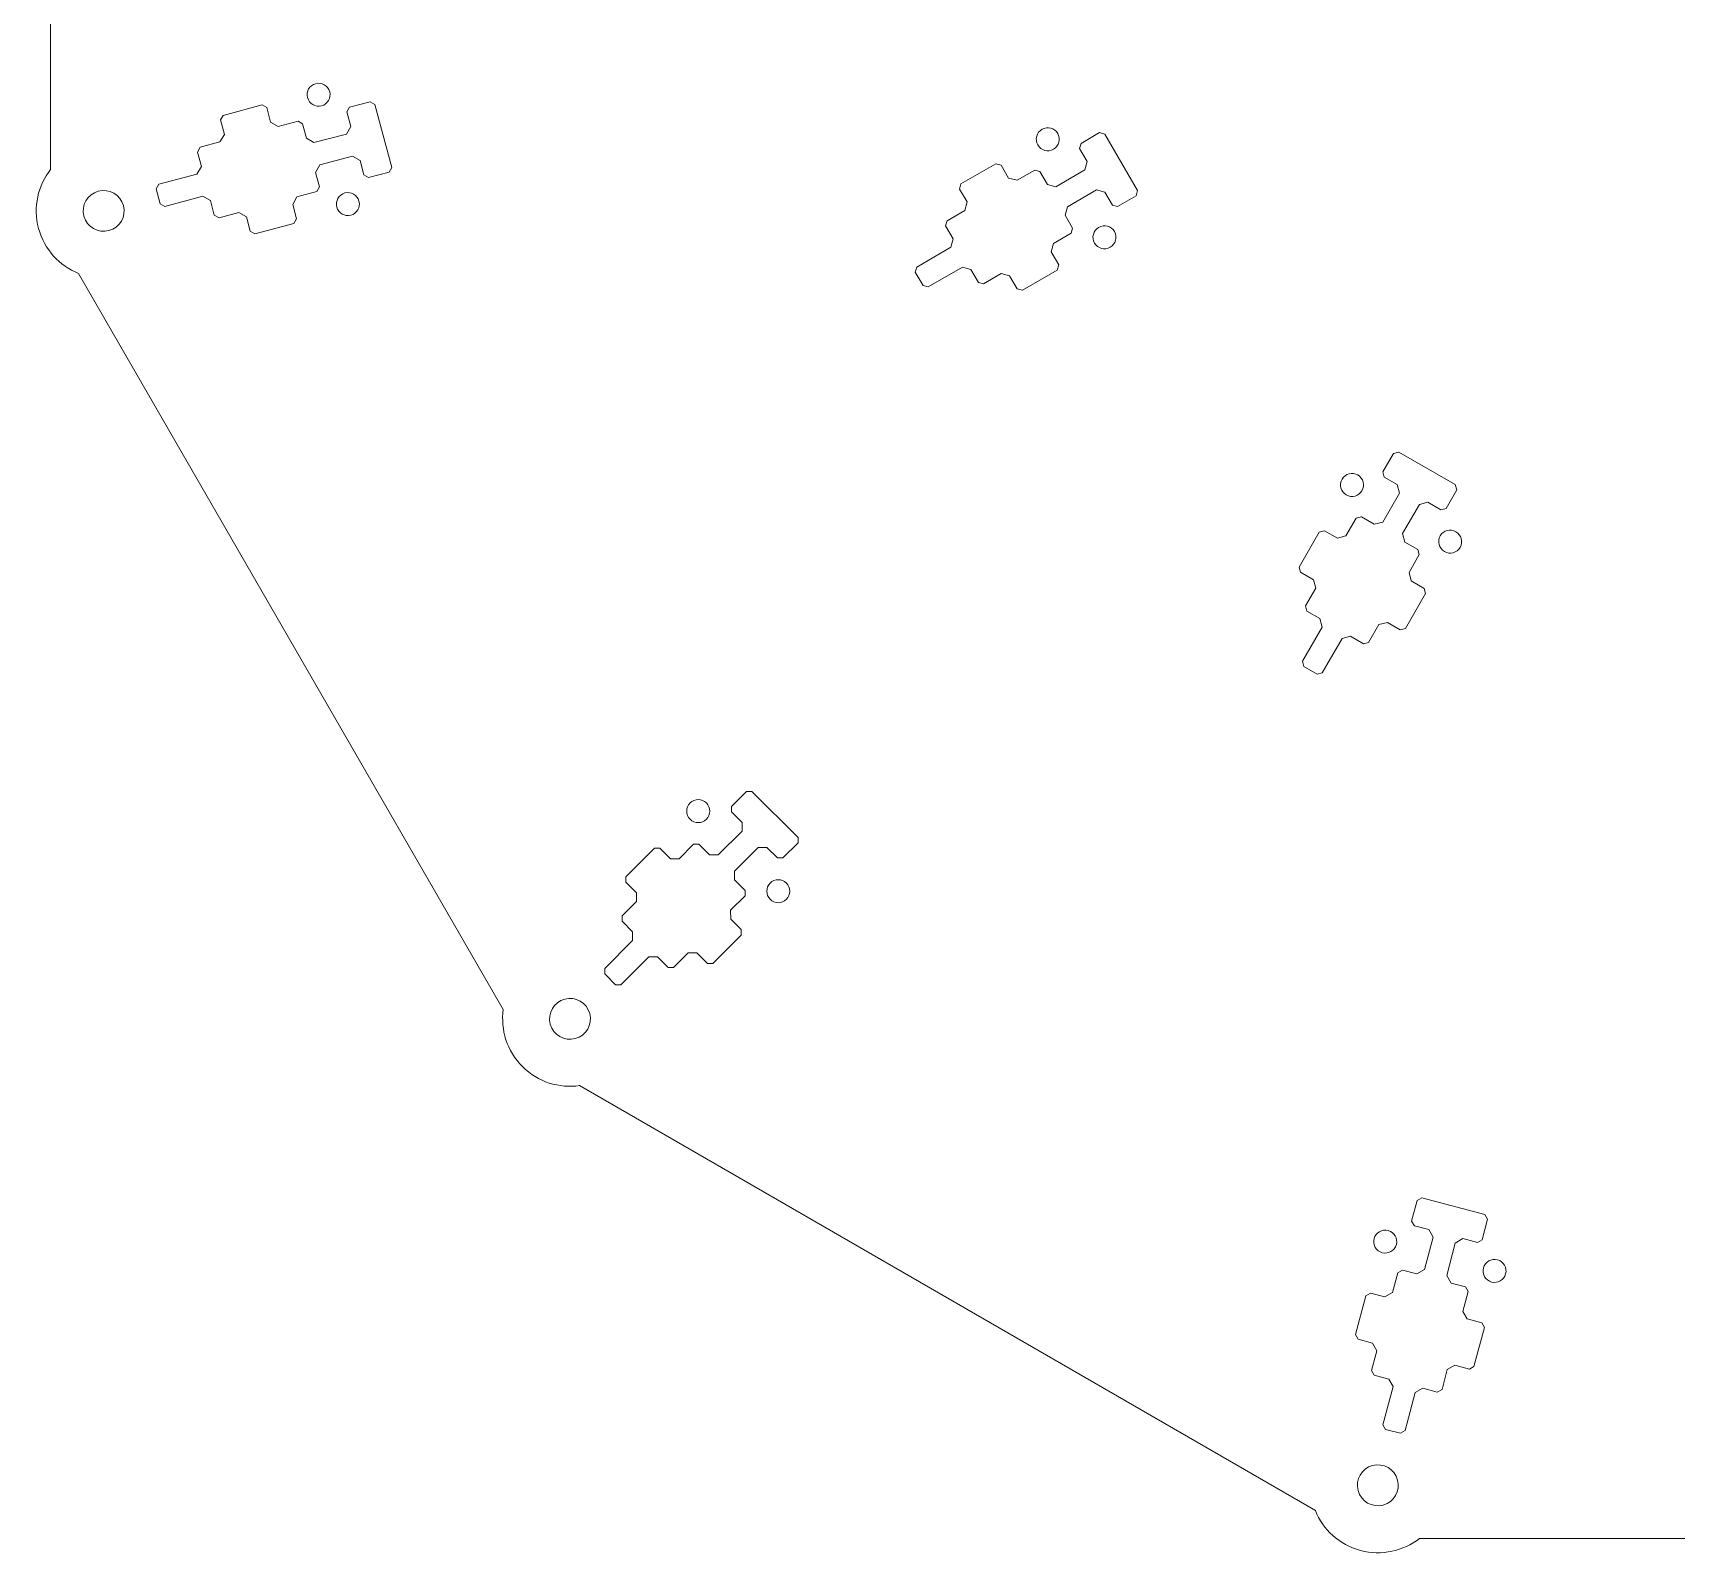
# Model space of a CAD drawing. Header units: inches. Extents: x 45.7 to 111.7, y -58.2 to -25.1.
# Drawn here: x 45.74 to 58.7, y -53.66 to -41.64 of the extents above; entities that cross this region are included whole.
import ezdxf

# ---------------------------------------------------------------- set-up
doc = ezdxf.new("R2010")
doc.units = ezdxf.units.IN
doc.header["$MEASUREMENT"] = 0
doc.layers.add('photopizza_v7_700mm', color=7, linetype='Continuous', lineweight=0)

msp = doc.modelspace()

# ---------------------------------------------------------------- linework, layer by layer
at = {"layer": 'photopizza_v7_700mm', "color": 1, "lineweight": 9, "true_color": 0xff0000}
for points, knots in [([(56.678, -53.517), (56.678, -53.517), (59.029, -53.517), (59.029, -53.517), (59.029, -53.517), (59.029, -53.517), (59.029, -53.517), (59.1, -53.516), (59.18, -53.494), (59.181, -53.362), (59.181, -53.362), (59.181, -52.526), (59.181, -52.526), (59.181, -52.442), (59.246, -52.408), (59.321, -52.408), (59.321, -52.408), (60.756, -52.408), (60.756, -52.408), (60.821, -52.408), (60.874, -52.461), (60.874, -52.526), (60.874, -52.526), (60.874, -53.362), (60.874, -53.362), (60.875, -53.536), (61.027, -53.514), (61.028, -53.517), (61.028, -53.517), (63.379, -53.517), (63.379, -53.517), (63.506, -53.616), (63.677, -53.657), (63.844, -53.612), (64.012, -53.567), (64.14, -53.446), (64.2, -53.297), (64.2, -53.297), (70.003, -49.946), (70.003, -49.946), (70.163, -49.969), (70.331, -49.918), (70.454, -49.796), (70.577, -49.673), (70.627, -49.505), (70.604, -49.345), (70.604, -49.345), (73.955, -43.542), (73.955, -43.542), (74.105, -43.481), (74.225, -43.354), (74.27, -43.186), (74.315, -43.018), (74.274, -42.848), (74.175, -42.721), (74.175, -42.721), (74.175, -36.019), (74.175, -36.019), (74.274, -35.892), (74.315, -35.722), (74.27, -35.554), (74.225, -35.386), (74.105, -35.259), (73.955, -35.199), (73.955, -35.199), (70.604, -29.395), (70.604, -29.395), (70.627, -29.235), (70.577, -29.067), (70.454, -28.944), (70.331, -28.822), (70.163, -28.772), (70.004, -28.794), (70.004, -28.794), (64.2, -25.443), (64.2, -25.443), (64.139, -25.294), (64.012, -25.173), (63.844, -25.128), (63.677, -25.084), (63.506, -25.124), (63.379, -25.223), (63.379, -25.223), (56.677, -25.223), (56.677, -25.223), (56.55, -25.124), (56.38, -25.084), (56.212, -25.128), (56.045, -25.173), (55.917, -25.294), (55.857, -25.443), (55.857, -25.443), (50.053, -28.794), (50.053, -28.794), (49.893, -28.772), (49.726, -28.822), (49.603, -28.945), (49.48, -29.067), (49.43, -29.235), (49.452, -29.395), (49.452, -29.395), (46.102, -35.199), (46.102, -35.199), (45.952, -35.259), (45.832, -35.386), (45.787, -35.554), (45.742, -35.722), (45.782, -35.892), (45.882, -36.019), (45.882, -36.019), (45.882, -42.721), (45.882, -42.721), (45.782, -42.848), (45.742, -43.018), (45.787, -43.186), (45.832, -43.354), (45.952, -43.481), (46.102, -43.542), (46.102, -43.542), (49.452, -49.345), (49.452, -49.345), (49.43, -49.505), (49.48, -49.673), (49.603, -49.796), (49.726, -49.919), (49.894, -49.969), (50.053, -49.946), (50.053, -49.946), (55.857, -53.297), (55.857, -53.297), (55.917, -53.446), (56.044, -53.567), (56.212, -53.612), (56.38, -53.657), (56.551, -53.616), (56.678, -53.517), (56.678, -53.517), (56.678, -53.517), (56.678, -53.517)], [0, 0, 0, 0, 1, 1, 1, 2, 2, 2, 3, 3, 3, 4, 4, 4, 5, 5, 5, 6, 6, 6, 7, 7, 7, 8, 8, 8, 9, 9, 9, 10, 10, 10, 11, 11, 11, 12, 12, 12, 13, 13, 13, 14, 14, 14, 15, 15, 15, 16, 16, 16, 17, 17, 17, 18, 18, 18, 19, 19, 19, 20, 20, 20, 21, 21, 21, 22, 22, 22, 23, 23, 23, 24, 24, 24, 25, 25, 25, 26, 26, 26, 27, 27, 27, 28, 28, 28, 29, 29, 29, 30, 30, 30, 31, 31, 31, 32, 32, 32, 33, 33, 33, 34, 34, 34, 35, 35, 35, 36, 36, 36, 37, 37, 37, 38, 38, 38, 39, 39, 39, 40, 40, 40, 41, 41, 41, 42, 42, 42, 43, 43, 43, 44, 44, 44, 45, 45, 45, 46, 46, 46, 46]), ([(48.083, -42.109), (48.095, -42.157), (48.067, -42.207), (48.019, -42.22), (47.97, -42.232), (47.921, -42.204), (47.908, -42.155), (47.895, -42.107), (47.923, -42.058), (47.972, -42.045), (48.02, -42.032), (48.07, -42.06), (48.083, -42.109), (48.083, -42.109), (48.083, -42.109), (48.083, -42.109)], [0, 0, 0, 0, 1, 1, 1, 2, 2, 2, 3, 3, 3, 4, 4, 4, 5, 5, 5, 5]), ([(48.322, -42.651), (48.322, -42.651), (48.262, -42.617), (48.262, -42.617), (48.262, -42.617), (48.006, -42.685), (48.006, -42.685), (48.006, -42.685), (47.972, -42.745), (47.972, -42.745), (47.972, -42.745), (48.002, -42.859), (48.002, -42.859), (48.002, -42.859), (47.981, -42.896), (47.981, -42.896), (47.981, -42.896), (47.825, -42.938), (47.825, -42.938), (47.825, -42.938), (47.791, -42.997), (47.791, -42.997), (47.791, -42.997), (47.821, -43.111), (47.821, -43.111), (47.821, -43.111), (47.8, -43.148), (47.8, -43.148), (47.8, -43.148), (47.493, -43.23), (47.493, -43.23), (47.493, -43.23), (47.456, -43.209), (47.456, -43.209), (47.456, -43.209), (47.426, -43.095), (47.426, -43.095), (47.426, -43.095), (47.366, -43.06), (47.366, -43.06), (47.366, -43.06), (47.21, -43.102), (47.21, -43.102), (47.21, -43.102), (47.173, -43.081), (47.173, -43.081), (47.173, -43.081), (47.143, -42.967), (47.143, -42.967), (47.143, -42.967), (47.083, -42.932), (47.083, -42.932), (47.083, -42.932), (46.783, -43.013), (46.783, -43.013), (46.783, -43.013), (46.746, -42.992), (46.746, -42.992), (46.746, -42.992), (46.715, -42.875), (46.715, -42.875), (46.715, -42.875), (46.736, -42.838), (46.736, -42.838), (46.736, -42.838), (47.036, -42.758), (47.036, -42.758), (47.036, -42.758), (47.071, -42.698), (47.071, -42.698), (47.071, -42.698), (47.04, -42.584), (47.04, -42.584), (47.04, -42.584), (47.061, -42.547), (47.061, -42.547), (47.061, -42.547), (47.217, -42.505), (47.217, -42.505), (47.217, -42.505), (47.252, -42.446), (47.252, -42.446), (47.252, -42.446), (47.221, -42.331), (47.221, -42.331), (47.221, -42.331), (47.242, -42.295), (47.242, -42.295), (47.242, -42.295), (47.55, -42.212), (47.55, -42.212), (47.55, -42.212), (47.586, -42.234), (47.586, -42.234), (47.586, -42.234), (47.617, -42.348), (47.617, -42.348), (47.617, -42.348), (47.676, -42.382), (47.676, -42.382), (47.676, -42.382), (47.833, -42.34), (47.833, -42.34), (47.833, -42.34), (47.869, -42.362), (47.869, -42.362), (47.869, -42.362), (47.9, -42.476), (47.9, -42.476), (47.9, -42.476), (47.959, -42.51), (47.959, -42.51), (47.959, -42.51), (48.215, -42.442), (48.215, -42.442), (48.215, -42.442), (48.25, -42.382), (48.25, -42.382), (48.25, -42.382), (48.219, -42.268), (48.219, -42.268), (48.219, -42.268), (48.24, -42.231), (48.24, -42.231), (48.24, -42.231), (48.403, -42.188), (48.403, -42.188), (48.403, -42.188), (48.44, -42.209), (48.44, -42.209), (48.44, -42.209), (48.573, -42.706), (48.573, -42.706), (48.573, -42.706), (48.552, -42.743), (48.552, -42.743), (48.552, -42.743), (48.389, -42.786), (48.389, -42.786), (48.389, -42.786), (48.352, -42.765), (48.352, -42.765), (48.352, -42.765), (48.322, -42.651), (48.322, -42.651), (48.322, -42.651), (48.322, -42.651), (48.322, -42.651)], [0, 0, 0, 0, 1, 1, 1, 2, 2, 2, 3, 3, 3, 4, 4, 4, 5, 5, 5, 6, 6, 6, 7, 7, 7, 8, 8, 8, 9, 9, 9, 10, 10, 10, 11, 11, 11, 12, 12, 12, 13, 13, 13, 14, 14, 14, 15, 15, 15, 16, 16, 16, 17, 17, 17, 18, 18, 18, 19, 19, 19, 20, 20, 20, 21, 21, 21, 22, 22, 22, 23, 23, 23, 24, 24, 24, 25, 25, 25, 26, 26, 26, 27, 27, 27, 28, 28, 28, 29, 29, 29, 30, 30, 30, 31, 31, 31, 32, 32, 32, 33, 33, 33, 34, 34, 34, 35, 35, 35, 36, 36, 36, 37, 37, 37, 38, 38, 38, 39, 39, 39, 40, 40, 40, 41, 41, 41, 42, 42, 42, 43, 43, 43, 44, 44, 44, 45, 45, 45, 46, 46, 46, 47, 47, 47, 48, 48, 48, 49, 49, 49, 49]), ([(53.825, -42.438), (53.85, -42.481), (53.835, -42.537), (53.792, -42.562), (53.749, -42.587), (53.693, -42.572), (53.668, -42.528), (53.643, -42.485), (53.658, -42.43), (53.702, -42.405), (53.745, -42.38), (53.8, -42.395), (53.825, -42.438), (53.825, -42.438), (53.825, -42.438), (53.825, -42.438)], [0, 0, 0, 0, 1, 1, 1, 2, 2, 2, 3, 3, 3, 4, 4, 4, 5, 5, 5, 5]), ([(54.197, -42.9), (54.197, -42.9), (54.13, -42.882), (54.13, -42.882), (54.13, -42.882), (53.901, -43.015), (53.901, -43.015), (53.901, -43.015), (53.883, -43.081), (53.883, -43.081), (53.883, -43.081), (53.942, -43.184), (53.942, -43.184), (53.942, -43.184), (53.931, -43.224), (53.931, -43.224), (53.931, -43.224), (53.791, -43.305), (53.791, -43.305), (53.791, -43.305), (53.773, -43.372), (53.773, -43.372), (53.773, -43.372), (53.833, -43.474), (53.833, -43.474), (53.833, -43.474), (53.822, -43.515), (53.822, -43.515), (53.822, -43.515), (53.546, -43.674), (53.546, -43.674), (53.546, -43.674), (53.505, -43.663), (53.505, -43.663), (53.505, -43.663), (53.446, -43.561), (53.446, -43.561), (53.446, -43.561), (53.38, -43.543), (53.38, -43.543), (53.38, -43.543), (53.24, -43.624), (53.24, -43.624), (53.24, -43.624), (53.199, -43.613), (53.199, -43.613), (53.199, -43.613), (53.14, -43.51), (53.14, -43.51), (53.14, -43.51), (53.073, -43.492), (53.073, -43.492), (53.073, -43.492), (52.804, -43.648), (52.804, -43.648), (52.804, -43.648), (52.763, -43.637), (52.763, -43.637), (52.763, -43.637), (52.702, -43.532), (52.702, -43.532), (52.702, -43.532), (52.713, -43.491), (52.713, -43.491), (52.713, -43.491), (52.983, -43.335), (52.983, -43.335), (52.983, -43.335), (53, -43.269), (53, -43.269), (53, -43.269), (52.941, -43.167), (52.941, -43.167), (52.941, -43.167), (52.952, -43.126), (52.952, -43.126), (52.952, -43.126), (53.092, -43.045), (53.092, -43.045), (53.092, -43.045), (53.11, -42.978), (53.11, -42.978), (53.11, -42.978), (53.051, -42.876), (53.051, -42.876), (53.051, -42.876), (53.062, -42.835), (53.062, -42.835), (53.062, -42.835), (53.337, -42.676), (53.337, -42.676), (53.337, -42.676), (53.378, -42.687), (53.378, -42.687), (53.378, -42.687), (53.437, -42.789), (53.437, -42.789), (53.437, -42.789), (53.504, -42.807), (53.504, -42.807), (53.504, -42.807), (53.644, -42.727), (53.644, -42.727), (53.644, -42.727), (53.685, -42.737), (53.685, -42.737), (53.685, -42.737), (53.744, -42.84), (53.744, -42.84), (53.744, -42.84), (53.81, -42.858), (53.81, -42.858), (53.81, -42.858), (54.04, -42.725), (54.04, -42.725), (54.04, -42.725), (54.057, -42.659), (54.057, -42.659), (54.057, -42.659), (53.998, -42.556), (53.998, -42.556), (53.998, -42.556), (54.009, -42.516), (54.009, -42.516), (54.009, -42.516), (54.155, -42.431), (54.155, -42.431), (54.155, -42.431), (54.196, -42.442), (54.196, -42.442), (54.196, -42.442), (54.454, -42.888), (54.454, -42.888), (54.454, -42.888), (54.443, -42.929), (54.443, -42.929), (54.443, -42.929), (54.297, -43.013), (54.297, -43.013), (54.297, -43.013), (54.256, -43.002), (54.256, -43.002), (54.256, -43.002), (54.197, -42.9), (54.197, -42.9), (54.197, -42.9), (54.197, -42.9), (54.197, -42.9)], [0, 0, 0, 0, 1, 1, 1, 2, 2, 2, 3, 3, 3, 4, 4, 4, 5, 5, 5, 6, 6, 6, 7, 7, 7, 8, 8, 8, 9, 9, 9, 10, 10, 10, 11, 11, 11, 12, 12, 12, 13, 13, 13, 14, 14, 14, 15, 15, 15, 16, 16, 16, 17, 17, 17, 18, 18, 18, 19, 19, 19, 20, 20, 20, 21, 21, 21, 22, 22, 22, 23, 23, 23, 24, 24, 24, 25, 25, 25, 26, 26, 26, 27, 27, 27, 28, 28, 28, 29, 29, 29, 30, 30, 30, 31, 31, 31, 32, 32, 32, 33, 33, 33, 34, 34, 34, 35, 35, 35, 36, 36, 36, 37, 37, 37, 38, 38, 38, 39, 39, 39, 40, 40, 40, 41, 41, 41, 42, 42, 42, 43, 43, 43, 44, 44, 44, 45, 45, 45, 46, 46, 46, 47, 47, 47, 48, 48, 48, 49, 49, 49, 49]), ([(46.258, -42.893), (46.173, -42.916), (46.121, -43.005), (46.144, -43.09), (46.167, -43.176), (46.256, -43.227), (46.342, -43.204), (46.428, -43.181), (46.479, -43.092), (46.456, -43.007), (46.433, -42.921), (46.344, -42.87), (46.258, -42.893)], [0, 0, 0, 0, 1, 1, 1, 2, 2, 2, 3, 3, 3, 4, 4, 4, 4]), ([(48.314, -42.971), (48.327, -43.02), (48.298, -43.069), (48.25, -43.082), (48.201, -43.095), (48.152, -43.067), (48.139, -43.018), (48.126, -42.97), (48.155, -42.92), (48.203, -42.907), (48.251, -42.894), (48.301, -42.923), (48.314, -42.971), (48.314, -42.971), (48.314, -42.971), (48.314, -42.971)], [0, 0, 0, 0, 1, 1, 1, 2, 2, 2, 3, 3, 3, 4, 4, 4, 5, 5, 5, 5]), ([(54.272, -43.211), (54.297, -43.255), (54.282, -43.31), (54.239, -43.335), (54.195, -43.36), (54.14, -43.345), (54.115, -43.302), (54.09, -43.259), (54.105, -43.203), (54.148, -43.178), (54.192, -43.153), (54.247, -43.168), (54.272, -43.211), (54.272, -43.211), (54.272, -43.211), (54.272, -43.211)], [0, 0, 0, 0, 1, 1, 1, 2, 2, 2, 3, 3, 3, 4, 4, 4, 5, 5, 5, 5]), ([(56.745, -45.346), (56.745, -45.346), (56.678, -45.363), (56.678, -45.363), (56.678, -45.363), (56.545, -45.593), (56.545, -45.593), (56.545, -45.593), (56.564, -45.66), (56.564, -45.66), (56.564, -45.66), (56.666, -45.719), (56.666, -45.719), (56.666, -45.719), (56.677, -45.759), (56.677, -45.759), (56.677, -45.759), (56.596, -45.899), (56.596, -45.899), (56.596, -45.899), (56.614, -45.966), (56.614, -45.966), (56.614, -45.966), (56.716, -46.025), (56.716, -46.025), (56.716, -46.025), (56.727, -46.066), (56.727, -46.066), (56.727, -46.066), (56.568, -46.341), (56.568, -46.341), (56.568, -46.341), (56.527, -46.352), (56.527, -46.352), (56.527, -46.352), (56.425, -46.293), (56.425, -46.293), (56.425, -46.293), (56.358, -46.311), (56.358, -46.311), (56.358, -46.311), (56.277, -46.451), (56.277, -46.451), (56.277, -46.451), (56.237, -46.462), (56.237, -46.462), (56.237, -46.462), (56.134, -46.403), (56.134, -46.403), (56.134, -46.403), (56.068, -46.42), (56.068, -46.42), (56.068, -46.42), (55.912, -46.69), (55.912, -46.69), (55.912, -46.69), (55.871, -46.701), (55.871, -46.701), (55.871, -46.701), (55.766, -46.64), (55.766, -46.64), (55.766, -46.64), (55.755, -46.6), (55.755, -46.6), (55.755, -46.6), (55.911, -46.33), (55.911, -46.33), (55.911, -46.33), (55.893, -46.263), (55.893, -46.263), (55.893, -46.263), (55.791, -46.204), (55.791, -46.204), (55.791, -46.204), (55.78, -46.164), (55.78, -46.164), (55.78, -46.164), (55.861, -46.023), (55.861, -46.023), (55.861, -46.023), (55.842, -45.957), (55.842, -45.957), (55.842, -45.957), (55.74, -45.898), (55.74, -45.898), (55.74, -45.898), (55.729, -45.857), (55.729, -45.857), (55.729, -45.857), (55.888, -45.582), (55.888, -45.582), (55.888, -45.582), (55.929, -45.571), (55.929, -45.571), (55.929, -45.571), (56.031, -45.63), (56.031, -45.63), (56.031, -45.63), (56.098, -45.612), (56.098, -45.612), (56.098, -45.612), (56.179, -45.472), (56.179, -45.472), (56.179, -45.472), (56.22, -45.461), (56.22, -45.461), (56.22, -45.461), (56.322, -45.52), (56.322, -45.52), (56.322, -45.52), (56.389, -45.503), (56.389, -45.503), (56.389, -45.503), (56.521, -45.273), (56.521, -45.273), (56.521, -45.273), (56.503, -45.206), (56.503, -45.206), (56.503, -45.206), (56.401, -45.147), (56.401, -45.147), (56.401, -45.147), (56.39, -45.107), (56.39, -45.107), (56.39, -45.107), (56.474, -44.961), (56.474, -44.961), (56.474, -44.961), (56.515, -44.95), (56.515, -44.95), (56.515, -44.95), (56.961, -45.207), (56.961, -45.207), (56.961, -45.207), (56.972, -45.248), (56.972, -45.248), (56.972, -45.248), (56.888, -45.394), (56.888, -45.394), (56.888, -45.394), (56.847, -45.405), (56.847, -45.405), (56.847, -45.405), (56.745, -45.346), (56.745, -45.346), (56.745, -45.346), (56.745, -45.346), (56.745, -45.346)], [0, 0, 0, 0, 1, 1, 1, 2, 2, 2, 3, 3, 3, 4, 4, 4, 5, 5, 5, 6, 6, 6, 7, 7, 7, 8, 8, 8, 9, 9, 9, 10, 10, 10, 11, 11, 11, 12, 12, 12, 13, 13, 13, 14, 14, 14, 15, 15, 15, 16, 16, 16, 17, 17, 17, 18, 18, 18, 19, 19, 19, 20, 20, 20, 21, 21, 21, 22, 22, 22, 23, 23, 23, 24, 24, 24, 25, 25, 25, 26, 26, 26, 27, 27, 27, 28, 28, 28, 29, 29, 29, 30, 30, 30, 31, 31, 31, 32, 32, 32, 33, 33, 33, 34, 34, 34, 35, 35, 35, 36, 36, 36, 37, 37, 37, 38, 38, 38, 39, 39, 39, 40, 40, 40, 41, 41, 41, 42, 42, 42, 43, 43, 43, 44, 44, 44, 45, 45, 45, 46, 46, 46, 47, 47, 47, 48, 48, 48, 49, 49, 49, 49]), ([(56.192, -45.131), (56.235, -45.156), (56.25, -45.212), (56.225, -45.255), (56.2, -45.298), (56.145, -45.313), (56.101, -45.288), (56.058, -45.263), (56.043, -45.208), (56.068, -45.164), (56.093, -45.121), (56.148, -45.106), (56.192, -45.131), (56.192, -45.131), (56.192, -45.131), (56.192, -45.131)], [0, 0, 0, 0, 1, 1, 1, 2, 2, 2, 3, 3, 3, 4, 4, 4, 5, 5, 5, 5]), ([(56.965, -45.578), (57.009, -45.603), (57.024, -45.658), (56.999, -45.702), (56.974, -45.745), (56.918, -45.76), (56.875, -45.735), (56.832, -45.71), (56.817, -45.654), (56.842, -45.611), (56.867, -45.568), (56.922, -45.553), (56.965, -45.578), (56.965, -45.578), (56.965, -45.578), (56.965, -45.578)], [0, 0, 0, 0, 1, 1, 1, 2, 2, 2, 3, 3, 3, 4, 4, 4, 5, 5, 5, 5]), ([(51.532, -48.068), (51.532, -48.068), (51.463, -48.068), (51.463, -48.068), (51.463, -48.068), (51.276, -48.255), (51.276, -48.255), (51.276, -48.255), (51.276, -48.324), (51.276, -48.324), (51.276, -48.324), (51.36, -48.407), (51.36, -48.407), (51.36, -48.407), (51.36, -48.45), (51.36, -48.45), (51.36, -48.45), (51.245, -48.564), (51.245, -48.564), (51.245, -48.564), (51.246, -48.633), (51.246, -48.633), (51.246, -48.633), (51.329, -48.716), (51.329, -48.716), (51.329, -48.716), (51.329, -48.759), (51.329, -48.759), (51.329, -48.759), (51.104, -48.984), (51.104, -48.984), (51.104, -48.984), (51.062, -48.984), (51.062, -48.984), (51.062, -48.984), (50.978, -48.9), (50.978, -48.9), (50.978, -48.9), (50.909, -48.9), (50.909, -48.9), (50.909, -48.9), (50.795, -49.014), (50.795, -49.014), (50.795, -49.014), (50.753, -49.014), (50.753, -49.014), (50.753, -49.014), (50.669, -48.931), (50.669, -48.931), (50.669, -48.931), (50.6, -48.931), (50.6, -48.931), (50.6, -48.931), (50.38, -49.151), (50.38, -49.151), (50.38, -49.151), (50.338, -49.151), (50.338, -49.151), (50.338, -49.151), (50.252, -49.065), (50.252, -49.065), (50.252, -49.065), (50.252, -49.023), (50.252, -49.023), (50.252, -49.023), (50.472, -48.803), (50.472, -48.803), (50.472, -48.803), (50.472, -48.734), (50.472, -48.734), (50.472, -48.734), (50.389, -48.65), (50.389, -48.65), (50.389, -48.65), (50.389, -48.608), (50.389, -48.608), (50.389, -48.608), (50.503, -48.494), (50.503, -48.494), (50.503, -48.494), (50.503, -48.425), (50.503, -48.425), (50.503, -48.425), (50.419, -48.341), (50.419, -48.341), (50.419, -48.341), (50.419, -48.299), (50.419, -48.299), (50.419, -48.299), (50.644, -48.074), (50.644, -48.074), (50.644, -48.074), (50.686, -48.074), (50.686, -48.074), (50.686, -48.074), (50.77, -48.157), (50.77, -48.157), (50.77, -48.157), (50.839, -48.158), (50.839, -48.158), (50.839, -48.158), (50.953, -48.043), (50.953, -48.043), (50.953, -48.043), (50.995, -48.043), (50.995, -48.043), (50.995, -48.043), (51.079, -48.127), (51.079, -48.127), (51.079, -48.127), (51.148, -48.127), (51.148, -48.127), (51.148, -48.127), (51.335, -47.94), (51.335, -47.94), (51.335, -47.94), (51.335, -47.871), (51.335, -47.871), (51.335, -47.871), (51.252, -47.787), (51.252, -47.787), (51.252, -47.787), (51.252, -47.745), (51.252, -47.745), (51.252, -47.745), (51.371, -47.626), (51.371, -47.626), (51.371, -47.626), (51.413, -47.626), (51.413, -47.626), (51.413, -47.626), (51.777, -47.99), (51.777, -47.99), (51.777, -47.99), (51.777, -48.032), (51.777, -48.032), (51.777, -48.032), (51.658, -48.151), (51.658, -48.151), (51.658, -48.151), (51.616, -48.151), (51.616, -48.151), (51.616, -48.151), (51.532, -48.068), (51.532, -48.068), (51.532, -48.068), (51.532, -48.068), (51.532, -48.068)], [0, 0, 0, 0, 1, 1, 1, 2, 2, 2, 3, 3, 3, 4, 4, 4, 5, 5, 5, 6, 6, 6, 7, 7, 7, 8, 8, 8, 9, 9, 9, 10, 10, 10, 11, 11, 11, 12, 12, 12, 13, 13, 13, 14, 14, 14, 15, 15, 15, 16, 16, 16, 17, 17, 17, 18, 18, 18, 19, 19, 19, 20, 20, 20, 21, 21, 21, 22, 22, 22, 23, 23, 23, 24, 24, 24, 25, 25, 25, 26, 26, 26, 27, 27, 27, 28, 28, 28, 29, 29, 29, 30, 30, 30, 31, 31, 31, 32, 32, 32, 33, 33, 33, 34, 34, 34, 35, 35, 35, 36, 36, 36, 37, 37, 37, 38, 38, 38, 39, 39, 39, 40, 40, 40, 41, 41, 41, 42, 42, 42, 43, 43, 43, 44, 44, 44, 45, 45, 45, 46, 46, 46, 47, 47, 47, 48, 48, 48, 49, 49, 49, 49]), ([(51.054, -47.717), (51.089, -47.753), (51.089, -47.81), (51.054, -47.846), (51.018, -47.881), (50.961, -47.881), (50.926, -47.846), (50.89, -47.81), (50.89, -47.753), (50.926, -47.717), (50.961, -47.682), (51.018, -47.682), (51.054, -47.717), (51.054, -47.717), (51.054, -47.717), (51.054, -47.717)], [0, 0, 0, 0, 1, 1, 1, 2, 2, 2, 3, 3, 3, 4, 4, 4, 5, 5, 5, 5]), ([(51.685, -48.349), (51.721, -48.384), (51.721, -48.442), (51.685, -48.477), (51.65, -48.513), (51.593, -48.513), (51.557, -48.477), (51.522, -48.442), (51.522, -48.384), (51.557, -48.349), (51.593, -48.314), (51.65, -48.314), (51.685, -48.349), (51.685, -48.349), (51.685, -48.349), (51.685, -48.349)], [0, 0, 0, 0, 1, 1, 1, 2, 2, 2, 3, 3, 3, 4, 4, 4, 5, 5, 5, 5]), ([(50.134, -49.378), (50.157, -49.464), (50.106, -49.553), (50.02, -49.576), (49.935, -49.599), (49.846, -49.547), (49.823, -49.462), (49.8, -49.376), (49.851, -49.287), (49.937, -49.264), (50.022, -49.241), (50.111, -49.292), (50.134, -49.378)], [0, 0, 0, 0, 1, 1, 1, 2, 2, 2, 3, 3, 3, 4, 4, 4, 4]), ([(57.021, -51.153), (57.021, -51.153), (56.961, -51.188), (56.961, -51.188), (56.961, -51.188), (56.893, -51.444), (56.893, -51.444), (56.893, -51.444), (56.927, -51.503), (56.927, -51.503), (56.927, -51.503), (57.041, -51.534), (57.041, -51.534), (57.041, -51.534), (57.062, -51.57), (57.062, -51.57), (57.062, -51.57), (57.021, -51.727), (57.021, -51.727), (57.021, -51.727), (57.055, -51.786), (57.055, -51.786), (57.055, -51.786), (57.169, -51.817), (57.169, -51.817), (57.169, -51.817), (57.19, -51.853), (57.19, -51.853), (57.19, -51.853), (57.108, -52.161), (57.108, -52.161), (57.108, -52.161), (57.072, -52.182), (57.072, -52.182), (57.072, -52.182), (56.957, -52.151), (56.957, -52.151), (56.957, -52.151), (56.898, -52.186), (56.898, -52.186), (56.898, -52.186), (56.856, -52.342), (56.856, -52.342), (56.856, -52.342), (56.819, -52.363), (56.819, -52.363), (56.819, -52.363), (56.705, -52.332), (56.705, -52.332), (56.705, -52.332), (56.645, -52.367), (56.645, -52.367), (56.645, -52.367), (56.565, -52.667), (56.565, -52.667), (56.565, -52.667), (56.528, -52.688), (56.528, -52.688), (56.528, -52.688), (56.411, -52.657), (56.411, -52.657), (56.411, -52.657), (56.39, -52.62), (56.39, -52.62), (56.39, -52.62), (56.47, -52.32), (56.47, -52.32), (56.47, -52.32), (56.436, -52.26), (56.436, -52.26), (56.436, -52.26), (56.322, -52.23), (56.322, -52.23), (56.322, -52.23), (56.301, -52.193), (56.301, -52.193), (56.301, -52.193), (56.342, -52.037), (56.342, -52.037), (56.342, -52.037), (56.308, -51.977), (56.308, -51.977), (56.308, -51.977), (56.194, -51.947), (56.194, -51.947), (56.194, -51.947), (56.173, -51.91), (56.173, -51.91), (56.173, -51.91), (56.255, -51.603), (56.255, -51.603), (56.255, -51.603), (56.292, -51.582), (56.292, -51.582), (56.292, -51.582), (56.406, -51.612), (56.406, -51.612), (56.406, -51.612), (56.465, -51.578), (56.465, -51.578), (56.465, -51.578), (56.507, -51.422), (56.507, -51.422), (56.507, -51.422), (56.544, -51.401), (56.544, -51.401), (56.544, -51.401), (56.658, -51.431), (56.658, -51.431), (56.658, -51.431), (56.718, -51.397), (56.718, -51.397), (56.718, -51.397), (56.786, -51.141), (56.786, -51.141), (56.786, -51.141), (56.752, -51.081), (56.752, -51.081), (56.752, -51.081), (56.638, -51.051), (56.638, -51.051), (56.638, -51.051), (56.616, -51.014), (56.616, -51.014), (56.616, -51.014), (56.66, -50.851), (56.66, -50.851), (56.66, -50.851), (56.697, -50.83), (56.697, -50.83), (56.697, -50.83), (57.194, -50.963), (57.194, -50.963), (57.194, -50.963), (57.215, -51), (57.215, -51), (57.215, -51), (57.172, -51.163), (57.172, -51.163), (57.172, -51.163), (57.135, -51.184), (57.135, -51.184), (57.135, -51.184), (57.021, -51.153), (57.021, -51.153), (57.021, -51.153), (57.021, -51.153), (57.021, -51.153)], [0, 0, 0, 0, 1, 1, 1, 2, 2, 2, 3, 3, 3, 4, 4, 4, 5, 5, 5, 6, 6, 6, 7, 7, 7, 8, 8, 8, 9, 9, 9, 10, 10, 10, 11, 11, 11, 12, 12, 12, 13, 13, 13, 14, 14, 14, 15, 15, 15, 16, 16, 16, 17, 17, 17, 18, 18, 18, 19, 19, 19, 20, 20, 20, 21, 21, 21, 22, 22, 22, 23, 23, 23, 24, 24, 24, 25, 25, 25, 26, 26, 26, 27, 27, 27, 28, 28, 28, 29, 29, 29, 30, 30, 30, 31, 31, 31, 32, 32, 32, 33, 33, 33, 34, 34, 34, 35, 35, 35, 36, 36, 36, 37, 37, 37, 38, 38, 38, 39, 39, 39, 40, 40, 40, 41, 41, 41, 42, 42, 42, 43, 43, 43, 44, 44, 44, 45, 45, 45, 46, 46, 46, 47, 47, 47, 48, 48, 48, 49, 49, 49, 49]), ([(56.432, -51.089), (56.48, -51.102), (56.508, -51.152), (56.496, -51.2), (56.483, -51.248), (56.433, -51.277), (56.385, -51.264), (56.336, -51.251), (56.308, -51.202), (56.321, -51.153), (56.334, -51.105), (56.383, -51.076), (56.432, -51.089), (56.432, -51.089), (56.432, -51.089), (56.432, -51.089)], [0, 0, 0, 0, 1, 1, 1, 2, 2, 2, 3, 3, 3, 4, 4, 4, 5, 5, 5, 5]), ([(57.294, -51.32), (57.343, -51.333), (57.371, -51.383), (57.358, -51.431), (57.345, -51.48), (57.296, -51.508), (57.247, -51.495), (57.199, -51.482), (57.17, -51.433), (57.183, -51.384), (57.196, -51.336), (57.246, -51.307), (57.294, -51.32), (57.294, -51.32), (57.294, -51.32), (57.294, -51.32)], [0, 0, 0, 0, 1, 1, 1, 2, 2, 2, 3, 3, 3, 4, 4, 4, 5, 5, 5, 5]), ([(56.308, -52.942), (56.222, -52.965), (56.171, -53.054), (56.194, -53.14), (56.217, -53.226), (56.306, -53.277), (56.392, -53.254), (56.477, -53.231), (56.529, -53.142), (56.506, -53.057), (56.483, -52.971), (56.394, -52.919), (56.308, -52.942)], [0, 0, 0, 0, 1, 1, 1, 2, 2, 2, 3, 3, 3, 4, 4, 4, 4])]:
    msp.add_open_spline(points, degree=3, knots=knots, dxfattribs=at)

doc.saveas('drawing.dxf')
